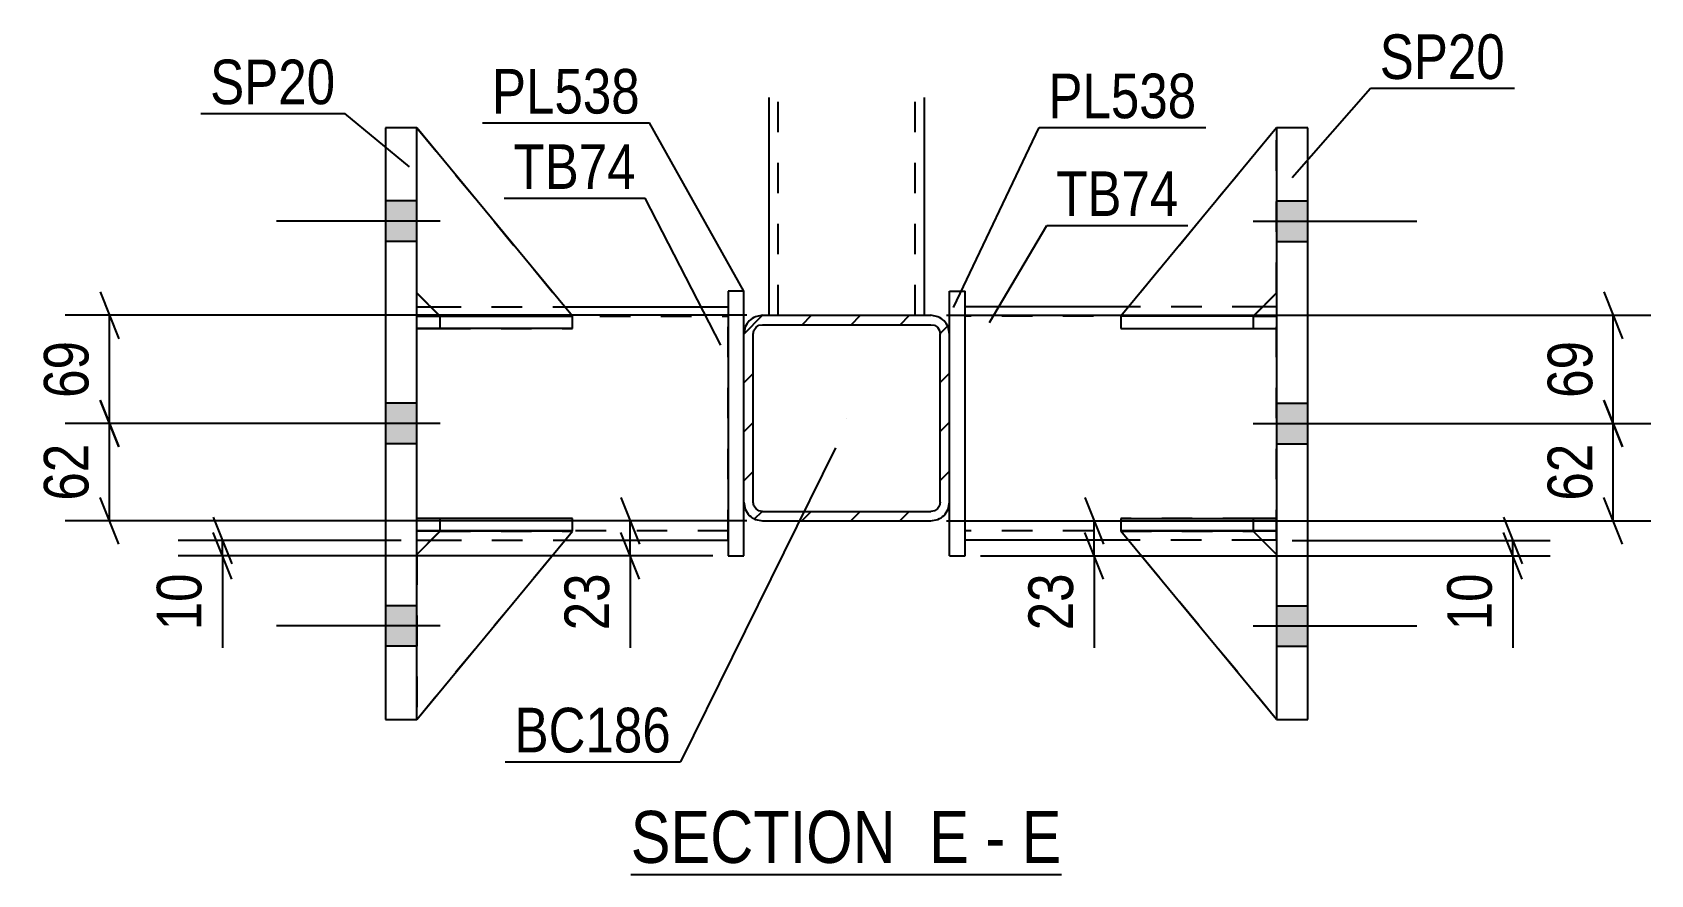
# Model space of a CAD drawing. Header units: millimetres. Extents: x 0 to 841, y 0 to 594.
# Drawn here: x 229.8 to 333.7, y 147.6 to 201.7 of the extents above; entities that cross this region are included whole.
import ezdxf

# ---------------------------------------------------------------- set-up
doc = ezdxf.new("R2010")
doc.units = ezdxf.units.MM
doc.linetypes.add('DXK_LINE_DOT2', pattern=[3.9198, 1.9599, -1.9599])
doc.linetypes.add('DXK_LINE_DOT3', pattern=[5.9187, 2.979, -0.9799, 0.9799, -0.9799])
doc.styles.add('Arial Narrow', font='ARIALN.TTF', dxfattribs={"height": 0.2})

# ---------------------------------------------------------------- blocks, each defined once
blk = doc.blocks.new('Unknown-318888822-16 - 6915')
at = {"color": 6, "linetype": 'Continuous'}
blk.add_line((268.25, 147.59), (295.9, 147.59), dxfattribs=at)
at = {"color": 0, "linetype": 'Continuous'}
for points in [[(286.36, 148.34), (286.36, 151.84), (268.25, 151.84), (268.25, 148.34)], [(289.97, 148.34), (289.97, 151.84), (287.41, 151.84), (287.41, 148.34)], [(292.29, 148.34), (292.29, 151.84), (291.02, 151.84), (291.02, 148.34)], [(295.9, 148.34), (295.9, 151.84), (293.34, 151.84), (293.34, 148.34)]]:
    blk.add_wipeout(points, dxfattribs=at)
at = {"color": 7, "linetype": 'Continuous', "style": 'Arial Narrow'}
for s, p in [('SECTION ', (268.25, 148.34)), ('E', (287.41, 148.34)), ('E', (293.34, 148.34)), ('-', (291.02, 148.34))]:
    blk.add_text(s, height=3.34, dxfattribs=at).set_placement(p)
blk = doc.blocks.new('Bolt-318888822-6994 - 6915')
at = {"linetype": 'Continuous'}
for points in [[(254.51, 188.26), (254.51, 190.86), (252.51, 190.86), (252.51, 188.26)], [(254.51, 175.26), (254.51, 177.86), (252.51, 177.86), (252.51, 175.26)], [(254.51, 162.26), (254.51, 164.86), (252.51, 164.86), (252.51, 162.26)]]:
    blk.add_hatch(color=1, dxfattribs=at).paths.add_polyline_path(points)
at = {"color": 1, "linetype": 'Continuous'}
for p, q in [((254.51, 190.86), (252.51, 190.86)), ((256.01, 189.56), (245.51, 189.56)), ((254.51, 188.26), (252.51, 188.26)), ((254.51, 177.86), (252.51, 177.86)), ((256.01, 176.56), (245.51, 176.56)), ((254.51, 175.26), (252.51, 175.26)), ((254.51, 164.86), (252.51, 164.86)), ((256.01, 163.56), (245.51, 163.56)), ((254.51, 162.26), (252.51, 162.26))]:
    blk.add_line(p, q, dxfattribs=at)
blk = doc.blocks.new('Part-318888822-7035 - 6915')
at = {"linetype": 'Continuous'}
h = blk.add_hatch(dxfattribs=at)
h.set_pattern_fill('', scale=0.7, style=0, pattern_type=0)
h.set_pattern_definition([(45, (276.7118, 183.511), (-1.57154, 1.57154), [])])
h.paths.add_polyline_path([(287.51, 183.51), (276.71, 183.51), (276.25, 183.42), (275.86, 183.16), (275.6, 182.77), (275.51, 182.31), (275.51, 171.51), (275.6, 171.05), (275.86, 170.66), (276.25, 170.4), (276.71, 170.31), (287.51, 170.31), (287.97, 170.4), (288.36, 170.66), (288.62, 171.05), (288.71, 171.51), (288.71, 182.31), (288.62, 182.77), (288.36, 183.16), (287.97, 183.42)])
h.paths.add_polyline_path([(288.07, 182.54), (288.11, 182.31), (288.11, 171.51), (288.07, 171.28), (287.94, 171.09), (287.74, 170.96), (287.51, 170.91), (276.71, 170.91), (276.48, 170.96), (276.29, 171.09), (276.16, 171.28), (276.11, 171.51), (276.11, 182.31), (276.16, 182.54), (276.29, 182.74), (276.48, 182.87), (276.71, 182.91), (287.51, 182.91), (287.74, 182.87), (287.94, 182.74)])
at = {"color": 2, "linetype": 'Continuous'}
for p, q in [((276.71, 183.51), (276.25, 183.42)), ((276.29, 182.74), (276.48, 182.87)), ((276.48, 182.87), (276.71, 182.91)), ((276.71, 183.51), (276.71, 183.51)), ((276.71, 183.51), (287.51, 183.51)), ((276.71, 182.91), (276.71, 182.91)), ((276.71, 182.91), (287.51, 182.91)), ((287.51, 183.51), (287.51, 183.51)), ((287.97, 183.42), (287.51, 183.51)), ((287.51, 182.91), (287.51, 182.91)), ((287.51, 182.91), (287.74, 182.87)), ((287.74, 182.87), (287.94, 182.74)), ((275.6, 182.77), (275.51, 182.31)), ((275.51, 182.31), (275.51, 182.31)), ((275.51, 171.51), (275.51, 182.31)), ((276.11, 182.31), (276.16, 182.54)), ((276.11, 182.31), (276.11, 182.31)), ((276.11, 171.51), (276.11, 182.31)), ((276.16, 182.54), (276.29, 182.74)), ((287.94, 182.74), (288.07, 182.54)), ((288.07, 182.54), (288.11, 182.31)), ((288.11, 182.31), (288.11, 182.31)), ((288.11, 171.51), (288.11, 182.31)), ((288.71, 182.31), (288.62, 182.77)), ((288.71, 182.31), (288.71, 182.31)), ((288.71, 171.51), (288.71, 182.31)), ((275.51, 171.51), (275.51, 171.51)), ((275.51, 171.51), (275.6, 171.05)), ((276.11, 171.51), (276.11, 171.51)), ((276.16, 171.28), (276.11, 171.51)), ((288.11, 171.51), (288.07, 171.28)), ((288.11, 171.51), (288.11, 171.51)), ((288.62, 171.05), (288.71, 171.51)), ((288.71, 171.51), (288.71, 171.51)), ((276.29, 171.09), (276.16, 171.28)), ((276.25, 170.4), (276.71, 170.31)), ((276.48, 170.96), (276.29, 171.09)), ((276.71, 170.91), (276.48, 170.96)), ((276.71, 170.91), (276.71, 170.91)), ((276.71, 170.91), (287.51, 170.91)), ((287.74, 170.96), (287.51, 170.91)), ((287.51, 170.91), (287.51, 170.91)), ((287.51, 170.31), (287.97, 170.4)), ((287.94, 171.09), (287.74, 170.96)), ((288.07, 171.28), (287.94, 171.09)), ((276.71, 170.31), (276.71, 170.31)), ((276.71, 170.31), (287.51, 170.31)), ((287.51, 170.31), (287.51, 170.31))]:
    blk.add_line(p, q, dxfattribs=at)
at = {"color": 7, "linetype": 'DXK_LINE_DOT3'}
blk.add_line((282.11, 176.91), (282.11, 176.91), dxfattribs=at)
at = {"color": 2, "linetype": 'Continuous'}
for centre, start, end in [((276.71, 182.31), 112.5, 157.5), ((287.51, 182.31), 22.5, 67.5), ((276.71, 171.51), 202.5, 247.5), ((287.51, 171.51), 292.5, 337.5)]:
    blk.add_arc(centre, 1.2, start, end, dxfattribs=at)
blk = doc.blocks.new('Part-318888822-7019 - 6915')
at = {"color": 2, "linetype": 'Continuous'}
for p, q in [((277.11, 197.51), (277.11, 183.51)), ((287.11, 183.51), (287.11, 197.51))]:
    blk.add_line(p, q, dxfattribs=at)
at = {"color": 7, "linetype": 'DXK_LINE_DOT2'}
for p, q in [((277.71, 183.51), (277.71, 197.51)), ((286.51, 183.51), (286.51, 197.51)), ((277.11, 183.51), (287.11, 183.51))]:
    blk.add_line(p, q, dxfattribs=at)
blk = doc.blocks.new('Part-318888822-7059 - 6915')
at = {"color": 2, "linetype": 'Continuous'}
for p, q in [((254.51, 184.06), (255.4, 184.06)), ((264.01, 184.06), (274.51, 184.06)), ((254.51, 169.06), (255.42, 169.06)), ((264.02, 169.06), (274.51, 169.06))]:
    blk.add_line(p, q, dxfattribs=at)
at = {"color": 7, "linetype": 'DXK_LINE_DOT2'}
for p, q in [((254.51, 169.06), (254.51, 184.06)), ((255.4, 184.06), (264.01, 184.06)), ((274.51, 169.06), (274.51, 184.06)), ((254.51, 183.46), (274.51, 183.46)), ((274.51, 169.66), (254.51, 169.66)), ((255.42, 169.06), (264.02, 169.06))]:
    blk.add_line(p, q, dxfattribs=at)
blk = doc.blocks.new('Bolt-318888822-6995 - 6915')
at = {"linetype": 'Continuous'}
for points in [[(311.71, 188.26), (311.71, 190.86), (309.71, 190.86), (309.71, 188.26)], [(311.71, 175.26), (311.71, 177.86), (309.71, 177.86), (309.71, 175.26)], [(311.71, 162.26), (311.71, 164.86), (309.71, 164.86), (309.71, 162.26)]]:
    blk.add_hatch(color=1, dxfattribs=at).paths.add_polyline_path(points)
at = {"color": 1, "linetype": 'Continuous'}
for p, q in [((309.71, 190.86), (311.71, 190.86)), ((308.21, 189.56), (318.71, 189.56)), ((309.71, 188.26), (311.71, 188.26)), ((309.71, 177.86), (311.71, 177.86)), ((308.21, 176.56), (318.71, 176.56)), ((309.71, 175.26), (311.71, 175.26)), ((309.71, 164.86), (311.71, 164.86)), ((308.21, 163.56), (318.71, 163.56)), ((309.71, 162.26), (311.71, 162.26))]:
    blk.add_line(p, q, dxfattribs=at)
blk = doc.blocks.new('Part-318888822-7044 - 6915')
at = {"color": 2, "linetype": 'Continuous'}
for p, q in [((300.21, 184.06), (289.71, 184.06)), ((309.71, 184.06), (308.82, 184.06)), ((300.2, 169.06), (289.71, 169.06)), ((309.71, 169.06), (308.8, 169.06))]:
    blk.add_line(p, q, dxfattribs=at)
at = {"color": 7, "linetype": 'DXK_LINE_DOT2'}
for p, q in [((289.71, 169.06), (289.71, 184.06)), ((308.82, 184.06), (300.21, 184.06)), ((309.71, 169.06), (309.71, 184.06)), ((309.71, 183.46), (289.71, 183.46)), ((309.71, 169.66), (289.71, 169.66)), ((308.8, 169.06), (300.2, 169.06))]:
    blk.add_line(p, q, dxfattribs=at)
blk = doc.blocks.new('Part-318888822-7049 - 6915')
at = {"color": 2, "linetype": 'Continuous'}
for p, q in [((288.71, 185.06), (289.71, 185.06)), ((288.71, 182.31), (288.71, 185.06)), ((289.71, 168.06), (289.71, 185.06)), ((288.71, 168.06), (288.71, 171.51)), ((288.71, 168.06), (289.71, 168.06))]:
    blk.add_line(p, q, dxfattribs=at)
at = {"color": 7, "linetype": 'DXK_LINE_DOT2'}
blk.add_line((288.71, 171.51), (288.71, 182.31), dxfattribs=at)
blk = doc.blocks.new('Part-318888822-7054 - 6915')
at = {"color": 2, "linetype": 'Continuous'}
for p, q in [((275.51, 185.06), (274.51, 185.06)), ((274.51, 185.06), (274.51, 168.06)), ((275.51, 182.31), (275.51, 185.06)), ((275.51, 168.06), (275.51, 171.51)), ((274.51, 168.06), (275.51, 168.06))]:
    blk.add_line(p, q, dxfattribs=at)
at = {"color": 7, "linetype": 'DXK_LINE_DOT2'}
blk.add_line((275.51, 171.51), (275.51, 182.31), dxfattribs=at)
blk = doc.blocks.new('Part-318888822-7061 - 6915')
at = {"color": 2, "linetype": 'Continuous'}
for p, q in [((299.71, 169.65), (299.71, 169.65)), ((308.21, 169.65), (299.71, 169.65)), ((309.71, 157.56), (299.71, 169.65)), ((308.21, 169.65), (308.21, 169.65)), ((308.21, 169.65), (309.71, 168.15))]:
    blk.add_line(p, q, dxfattribs=at)
at = {"color": 7, "linetype": 'DXK_LINE_DOT2'}
for p, q in [((299.71, 169.65), (308.21, 169.65)), ((309.71, 157.56), (299.71, 169.65)), ((308.21, 169.65), (309.71, 168.15)), ((309.71, 168.15), (309.71, 157.56))]:
    blk.add_line(p, q, dxfattribs=at)
blk = doc.blocks.new('Part-318888822-7063 - 6915')
at = {"color": 2, "linetype": 'Continuous'}
for p, q in [((309.71, 195.56), (299.71, 183.45)), ((309.71, 195.56), (309.71, 195.56)), ((309.71, 195.56), (309.71, 195.56)), ((308.22, 183.46), (309.71, 184.95)), ((300.96, 183.45), (299.71, 183.45)), ((299.71, 183.45), (299.71, 183.45))]:
    blk.add_line(p, q, dxfattribs=at)
at = {"color": 7, "linetype": 'DXK_LINE_DOT2'}
for p, q in [((309.71, 195.56), (299.71, 183.45)), ((309.71, 184.95), (309.71, 195.56)), ((308.21, 183.45), (309.71, 184.95)), ((308.21, 183.45), (299.71, 183.45)), ((308.21, 183.45), (300.96, 183.45)), ((308.21, 183.45), (308.22, 183.46)), ((308.21, 183.45), (308.21, 183.45))]:
    blk.add_line(p, q, dxfattribs=at)
blk = doc.blocks.new('Part-318888822-7066 - 6915')
at = {"color": 2, "linetype": 'Continuous'}
for p, q in [((299.71, 170.46), (309.71, 170.46)), ((299.71, 170.46), (299.71, 169.66)), ((309.71, 170.46), (309.71, 170.46)), ((309.71, 169.66), (309.71, 170.46)), ((309.71, 169.66), (299.71, 169.66))]:
    blk.add_line(p, q, dxfattribs=at)
at = {"color": 7, "linetype": 'DXK_LINE_DOT2'}
for p, q in [((308.21, 170.46), (299.71, 170.46)), ((309.71, 170.46), (308.21, 170.46)), ((308.21, 170.46), (308.21, 169.66)), ((309.71, 170.46), (309.71, 170.46)), ((299.71, 169.66), (308.21, 169.66)), ((308.21, 169.66), (309.71, 169.66))]:
    blk.add_line(p, q, dxfattribs=at)
blk = doc.blocks.new('Part-318888822-7067 - 6915')
at = {"color": 2, "linetype": 'Continuous'}
for p, q in [((299.72, 183.46), (299.71, 183.46)), ((299.71, 183.46), (299.71, 182.66)), ((309.71, 183.46), (300.96, 183.46)), ((309.71, 183.46), (309.71, 183.46)), ((309.71, 183.46), (309.71, 182.66)), ((299.71, 182.66), (309.71, 182.66))]:
    blk.add_line(p, q, dxfattribs=at)
at = {"color": 7, "linetype": 'DXK_LINE_DOT2'}
for p, q in [((300.96, 183.46), (299.72, 183.46)), ((308.21, 183.46), (299.72, 183.46)), ((308.21, 183.46), (309.71, 183.46)), ((308.21, 183.46), (308.21, 182.66)), ((309.71, 183.46), (309.71, 183.46)), ((299.71, 182.66), (308.21, 182.66)), ((308.21, 182.66), (309.71, 182.66))]:
    blk.add_line(p, q, dxfattribs=at)
blk = doc.blocks.new('Part-318888822-7069 - 6915')
at = {"color": 2, "linetype": 'Continuous'}
for p, q in [((256.01, 169.65), (254.51, 168.15)), ((254.51, 157.56), (264.51, 169.65)), ((264.51, 169.65), (256.01, 169.65)), ((256.01, 169.65), (256.01, 169.65)), ((264.51, 169.65), (264.51, 169.65))]:
    blk.add_line(p, q, dxfattribs=at)
at = {"color": 7, "linetype": 'DXK_LINE_DOT2'}
for p, q in [((254.51, 168.15), (256.01, 169.65)), ((254.51, 157.56), (264.51, 169.65)), ((256.01, 169.65), (264.51, 169.65)), ((254.51, 168.15), (254.51, 157.56))]:
    blk.add_line(p, q, dxfattribs=at)
blk = doc.blocks.new('Part-318888822-7071 - 6915')
at = {"color": 2, "linetype": 'Continuous'}
for p, q in [((254.51, 195.56), (254.51, 195.56)), ((254.51, 195.56), (254.51, 195.56)), ((264.51, 183.45), (254.51, 195.56)), ((256, 183.46), (254.51, 184.95)), ((263.26, 183.45), (264.51, 183.45)), ((264.51, 183.45), (264.51, 183.45))]:
    blk.add_line(p, q, dxfattribs=at)
at = {"color": 7, "linetype": 'DXK_LINE_DOT2'}
for p, q in [((254.51, 184.95), (254.51, 195.56)), ((254.51, 195.56), (264.51, 183.45)), ((256.01, 183.45), (254.51, 184.95)), ((256.01, 183.45), (256, 183.46)), ((264.51, 183.45), (256.01, 183.45)), ((256.01, 183.45), (256.01, 183.45)), ((256.01, 183.45), (263.26, 183.45))]:
    blk.add_line(p, q, dxfattribs=at)
blk = doc.blocks.new('Part-318888822-7074 - 6915')
at = {"color": 2, "linetype": 'Continuous'}
for p, q in [((254.51, 169.66), (254.51, 170.46)), ((264.51, 170.46), (254.51, 170.46)), ((264.51, 169.66), (264.51, 170.46)), ((264.51, 169.66), (254.51, 169.66)), ((254.51, 169.66), (254.51, 169.66))]:
    blk.add_line(p, q, dxfattribs=at)
at = {"color": 7, "linetype": 'DXK_LINE_DOT2'}
for p, q in [((256.01, 170.46), (254.51, 170.46)), ((256.01, 169.66), (256.01, 170.46)), ((264.51, 170.46), (256.01, 170.46)), ((254.51, 169.66), (256.01, 169.66)), ((256.01, 169.66), (264.51, 169.66))]:
    blk.add_line(p, q, dxfattribs=at)
blk = doc.blocks.new('Part-318888822-7075 - 6915')
at = {"color": 2, "linetype": 'Continuous'}
for p, q in [((254.51, 182.66), (254.51, 183.46)), ((254.51, 183.46), (263.26, 183.46)), ((264.51, 183.46), (264.5, 183.46)), ((264.51, 182.66), (264.51, 183.46)), ((264.51, 182.66), (254.51, 182.66)), ((254.51, 182.66), (254.51, 182.66))]:
    blk.add_line(p, q, dxfattribs=at)
at = {"color": 7, "linetype": 'DXK_LINE_DOT2'}
for p, q in [((256.01, 183.46), (254.51, 183.46)), ((256.01, 182.66), (256.01, 183.46)), ((256.01, 183.46), (264.5, 183.46)), ((254.51, 182.66), (256.01, 182.66)), ((256.01, 182.66), (264.51, 182.66))]:
    blk.add_line(p, q, dxfattribs=at)
blk = doc.blocks.new('Part-318888822-7080 - 6915')
at = {"color": 2, "linetype": 'Continuous'}
for p, q in [((309.71, 195.56), (309.71, 157.56)), ((311.71, 195.56), (309.71, 195.56)), ((311.71, 157.56), (311.71, 195.56)), ((309.71, 157.56), (311.71, 157.56))]:
    blk.add_line(p, q, dxfattribs=at)
blk = doc.blocks.new('Part-318888822-7085 - 6915')
at = {"color": 2, "linetype": 'Continuous'}
for p, q in [((252.51, 195.56), (252.51, 157.56)), ((254.51, 195.56), (252.51, 195.56)), ((254.51, 157.56), (254.51, 195.56)), ((252.51, 157.56), (254.51, 157.56))]:
    blk.add_line(p, q, dxfattribs=at)
blk = doc.blocks.new('StraightDimension-318888822-7194 - 6915')
at = {"color": 7, "linetype": 'Continuous'}
for p, q in [((241.44, 170.55), (242.64, 167.55)), ((242.64, 166.56), (241.44, 169.56)), ((253.51, 169.05), (239.19, 169.05)), ((242.04, 168.06), (242.04, 169.05)), ((273.51, 168.06), (239.19, 168.06)), ((242.04, 168.06), (242.04, 162.16)), ((242.04, 168.06), (242.04, 162.16))]:
    blk.add_line(p, q, dxfattribs=at)
at = {"color": 0}
blk.add_wipeout([(241.29, 167.54), (237.09, 167.54), (237.09, 162.68), (241.29, 162.68)], dxfattribs=at)
at = {"color": 3, "style": 'Arial Narrow'}
blk.add_text('10', height=2.863, rotation=90.0002, dxfattribs=at).set_placement((240.69, 163.28))
blk = doc.blocks.new('StraightDimension-318888822-7127 - 6915')
at = {"color": 7, "linetype": 'Continuous'}
for p, q in [((330.72, 185.01), (331.92, 182.01)), ((288.51, 183.51), (333.72, 183.51)), ((331.32, 176.56), (331.32, 183.51)), ((331.92, 175.06), (330.72, 178.06)), ((317.21, 176.56), (333.72, 176.56))]:
    blk.add_line(p, q, dxfattribs=at)
at = {"color": 0}
blk.add_wipeout([(330.57, 182.46), (326.37, 182.46), (326.37, 177.61), (330.57, 177.61)], dxfattribs=at)
at = {"color": 3, "style": 'Arial Narrow'}
blk.add_text('69', height=2.863, rotation=90.0002, dxfattribs=at).set_placement((329.97, 178.21))
blk = doc.blocks.new('StraightDimension-318888822-7215 - 6915')
at = {"color": 7, "linetype": 'Continuous'}
for p, q in [((297.39, 171.81), (298.59, 168.81)), ((288.51, 170.31), (300.39, 170.31)), ((298.59, 166.56), (297.39, 169.56)), ((297.99, 168.06), (297.99, 170.31)), ((290.71, 168.06), (300.39, 168.06)), ((297.99, 168.06), (297.99, 162.16)), ((297.99, 168.06), (297.99, 162.16))]:
    blk.add_line(p, q, dxfattribs=at)
at = {"color": 0}
blk.add_wipeout([(297.24, 167.54), (293.04, 167.54), (293.04, 162.68), (297.24, 162.68)], dxfattribs=at)
at = {"color": 3, "style": 'Arial Narrow'}
blk.add_text('23', height=2.863, rotation=90.0002, dxfattribs=at).set_placement((296.64, 163.28))
blk = doc.blocks.new('StraightDimension-318888822-7110 - 6915')
at = {"color": 7, "linetype": 'Continuous'}
for p, q in [((330.72, 178.06), (331.92, 175.06)), ((317.21, 176.56), (333.72, 176.56)), ((331.32, 170.31), (331.32, 176.56)), ((331.92, 168.81), (330.72, 171.81)), ((288.51, 170.31), (333.72, 170.31))]:
    blk.add_line(p, q, dxfattribs=at)
at = {"color": 0}
blk.add_wipeout([(330.57, 175.86), (326.37, 175.86), (326.37, 171.01), (330.57, 171.01)], dxfattribs=at)
at = {"color": 3, "style": 'Arial Narrow'}
blk.add_text('62', height=2.863, rotation=90.0002, dxfattribs=at).set_placement((329.97, 171.61))
blk = doc.blocks.new('StraightDimension-318888822-7146 - 6915')
at = {"color": 7, "linetype": 'Continuous'}
for p, q in [((234.19, 178.06), (235.39, 175.06)), ((247.01, 176.56), (231.94, 176.56)), ((234.79, 170.31), (234.79, 176.56)), ((235.39, 168.81), (234.19, 171.81)), ((275.71, 170.31), (231.94, 170.31))]:
    blk.add_line(p, q, dxfattribs=at)
at = {"color": 0}
blk.add_wipeout([(234.04, 175.86), (229.84, 175.86), (229.84, 171.01), (234.04, 171.01)], dxfattribs=at)
at = {"color": 3, "style": 'Arial Narrow'}
blk.add_text('62', height=2.863, rotation=90.0002, dxfattribs=at).set_placement((233.44, 171.61))
blk = doc.blocks.new('StraightDimension-318888822-7164 - 6915')
at = {"color": 7, "linetype": 'Continuous'}
for p, q in [((234.19, 185.01), (235.39, 182.01)), ((275.71, 183.51), (231.94, 183.51)), ((234.79, 176.56), (234.79, 183.51)), ((235.39, 175.06), (234.19, 178.06)), ((247.01, 176.56), (231.94, 176.56))]:
    blk.add_line(p, q, dxfattribs=at)
at = {"color": 0}
blk.add_wipeout([(234.04, 182.46), (229.84, 182.46), (229.84, 177.61), (234.04, 177.61)], dxfattribs=at)
at = {"color": 3, "style": 'Arial Narrow'}
blk.add_text('69', height=2.863, rotation=90.0002, dxfattribs=at).set_placement((233.44, 178.21))
blk = doc.blocks.new('StraightDimension-318888822-7184 - 6915')
at = {"color": 7, "linetype": 'Continuous'}
for p, q in [((324.27, 170.55), (325.47, 167.55)), ((325.47, 166.56), (324.27, 169.56)), ((310.71, 169.05), (327.27, 169.05)), ((324.87, 168.06), (324.87, 169.05)), ((290.71, 168.06), (327.27, 168.06)), ((324.87, 168.06), (324.87, 162.16)), ((324.87, 168.06), (324.87, 162.16))]:
    blk.add_line(p, q, dxfattribs=at)
at = {"color": 0}
blk.add_wipeout([(324.12, 167.54), (319.92, 167.54), (319.92, 162.68), (324.12, 162.68)], dxfattribs=at)
at = {"color": 3, "style": 'Arial Narrow'}
blk.add_text('10', height=2.863, rotation=90.0002, dxfattribs=at).set_placement((323.52, 163.28))
blk = doc.blocks.new('StraightDimension-318888822-7204 - 6915')
at = {"color": 7, "linetype": 'Continuous'}
for p, q in [((267.61, 171.81), (268.81, 168.81)), ((275.71, 170.31), (265.36, 170.31)), ((268.81, 166.56), (267.61, 169.56)), ((268.21, 168.06), (268.21, 170.31)), ((273.51, 168.06), (265.36, 168.06)), ((268.21, 168.06), (268.21, 162.16)), ((268.21, 168.06), (268.21, 162.16))]:
    blk.add_line(p, q, dxfattribs=at)
at = {"color": 0}
blk.add_wipeout([(267.46, 167.54), (263.26, 167.54), (263.26, 162.68), (267.46, 162.68)], dxfattribs=at)
at = {"color": 3, "style": 'Arial Narrow'}
blk.add_text('23', height=2.863, rotation=90.0002, dxfattribs=at).set_placement((266.86, 163.28))
blk = doc.blocks.new('Mark-318888822-7031 - 6915')
at = {"color": 30, "linetype": 'Continuous'}
for p in [(281.39, 174.99), (260.19, 154.84)]:
    blk.add_line(p, (271.44, 154.84), dxfattribs=at)
at = {"color": 0}
blk.add_wipeout([(270.84, 155.44), (270.84, 158.44), (260.79, 158.44), (260.79, 155.44)], dxfattribs=at)
blk.add_wipeout([(270.84, 155.44), (270.84, 158.44), (260.79, 158.44), (260.79, 155.44)], dxfattribs=at)
at = {"color": 3, "style": 'Arial Narrow'}
blk.add_text('BC186', height=2.863, dxfattribs=at).set_placement((260.79, 155.44))
blk = doc.blocks.new('Mark-318888822-7040 - 6915')
at = {"color": 30, "linetype": 'Continuous'}
for p, q in [((291.28, 183.05), (294.96, 189.29)), ((294.96, 189.29), (304.01, 189.29))]:
    blk.add_line(p, q, dxfattribs=at)
at = {"color": 0}
blk.add_wipeout([(303.41, 189.89), (303.41, 192.89), (295.56, 192.89), (295.56, 189.89)], dxfattribs=at)
blk.add_wipeout([(303.41, 189.89), (303.41, 192.89), (295.56, 192.89), (295.56, 189.89)], dxfattribs=at)
at = {"color": 3, "style": 'Arial Narrow'}
blk.add_text('TB74', height=2.863, dxfattribs=at).set_placement((295.56, 189.89))
blk = doc.blocks.new('Mark-318888822-7045 - 6915')
at = {"color": 30, "linetype": 'Continuous'}
for p, q in [((288.97, 184.01), (294.46, 195.57)), ((294.46, 195.57), (305.16, 195.57))]:
    blk.add_line(p, q, dxfattribs=at)
at = {"color": 0}
blk.add_wipeout([(304.56, 196.17), (304.56, 199.17), (295.06, 199.17), (295.06, 196.17)], dxfattribs=at)
blk.add_wipeout([(304.56, 196.17), (304.56, 199.17), (295.06, 199.17), (295.06, 196.17)], dxfattribs=at)
at = {"color": 3, "style": 'Arial Narrow'}
blk.add_text('PL538', height=2.863, dxfattribs=at).set_placement((295.06, 196.17))
blk = doc.blocks.new('Mark-318888822-7050 - 6915')
at = {"color": 30, "linetype": 'Continuous'}
for p in [(258.74, 195.87), (275.51, 185.06)]:
    blk.add_line(p, (269.45, 195.87), dxfattribs=at)
at = {"color": 0}
blk.add_wipeout([(268.85, 196.47), (268.85, 199.47), (259.34, 199.47), (259.34, 196.47)], dxfattribs=at)
blk.add_wipeout([(268.85, 196.47), (268.85, 199.47), (259.34, 199.47), (259.34, 196.47)], dxfattribs=at)
at = {"color": 3, "style": 'Arial Narrow'}
blk.add_text('PL538', height=2.863, dxfattribs=at).set_placement((259.34, 196.47))
blk = doc.blocks.new('Mark-318888822-7055 - 6915')
at = {"color": 30, "linetype": 'Continuous'}
for p in [(260.12, 191.03), (274.04, 181.6)]:
    blk.add_line(p, (269.17, 191.03), dxfattribs=at)
at = {"color": 0}
blk.add_wipeout([(268.57, 191.63), (268.57, 194.63), (260.72, 194.63), (260.72, 191.63)], dxfattribs=at)
blk.add_wipeout([(268.57, 191.63), (268.57, 194.63), (260.72, 194.63), (260.72, 191.63)], dxfattribs=at)
at = {"color": 3, "style": 'Arial Narrow'}
blk.add_text('TB74', height=2.863, dxfattribs=at).set_placement((260.72, 191.63))
blk = doc.blocks.new('Mark-318888822-7076 - 6915')
at = {"color": 30, "linetype": 'Continuous'}
for p, q in [((310.71, 192.36), (315.73, 198.09)), ((315.73, 198.09), (324.97, 198.09))]:
    blk.add_line(p, q, dxfattribs=at)
at = {"color": 0}
blk.add_wipeout([(324.37, 198.69), (324.37, 201.69), (316.33, 201.69), (316.33, 198.69)], dxfattribs=at)
blk.add_wipeout([(324.37, 198.69), (324.37, 201.69), (316.33, 201.69), (316.33, 198.69)], dxfattribs=at)
at = {"color": 3, "style": 'Arial Narrow'}
blk.add_text('SP20', height=2.863, dxfattribs=at).set_placement((316.33, 198.69))
blk = doc.blocks.new('Mark-318888822-7081 - 6915')
at = {"color": 30, "linetype": 'Continuous'}
for p in [(240.65, 196.47), (254.05, 193.04)]:
    blk.add_line(p, (249.89, 196.47), dxfattribs=at)
at = {"color": 0}
blk.add_wipeout([(249.29, 197.07), (249.29, 200.07), (241.25, 200.07), (241.25, 197.07)], dxfattribs=at)
blk.add_wipeout([(249.29, 197.07), (249.29, 200.07), (241.25, 200.07), (241.25, 197.07)], dxfattribs=at)
at = {"color": 3, "style": 'Arial Narrow'}
blk.add_text('SP20', height=2.863, dxfattribs=at).set_placement((241.25, 197.07))

msp = doc.modelspace()

# ---------------------------------------------------------------- block references
for name in ['Part-318888822-7019 - 6915', 'Part-318888822-7085 - 6915', 'Part-318888822-7071 - 6915', 'Part-318888822-7063 - 6915', 'Part-318888822-7080 - 6915', 'Bolt-318888822-6994 - 6915', 'Bolt-318888822-6995 - 6915', 'Part-318888822-7054 - 6915', 'Part-318888822-7049 - 6915', 'Part-318888822-7059 - 6915', 'Part-318888822-7044 - 6915', 'Part-318888822-7075 - 6915', 'Part-318888822-7035 - 6915', 'Part-318888822-7067 - 6915', 'Part-318888822-7074 - 6915', 'Part-318888822-7066 - 6915', 'Part-318888822-7069 - 6915', 'Part-318888822-7061 - 6915', 'Unknown-318888822-16 - 6915']:
    msp.add_blockref(name, (0, 0))

# ---------------------------------------------------------------- next in the draw order: block references
for name in ['Mark-318888822-7076 - 6915', 'Mark-318888822-7081 - 6915', 'StraightDimension-318888822-7127 - 6915', 'StraightDimension-318888822-7215 - 6915', 'StraightDimension-318888822-7194 - 6915']:
    msp.add_blockref(name, (0, 0))

# ---------------------------------------------------------------- next in the draw order: block references
for name in ['Mark-318888822-7040 - 6915', 'StraightDimension-318888822-7146 - 6915', 'StraightDimension-318888822-7110 - 6915']:
    msp.add_blockref(name, (0, 0))

# ---------------------------------------------------------------- next in the draw order: block references
for name in ['Mark-318888822-7045 - 6915', 'StraightDimension-318888822-7164 - 6915', 'StraightDimension-318888822-7204 - 6915', 'StraightDimension-318888822-7184 - 6915']:
    msp.add_blockref(name, (0, 0))

# ---------------------------------------------------------------- next in the draw order: block references
for name in ['Mark-318888822-7050 - 6915', 'Mark-318888822-7031 - 6915']:
    msp.add_blockref(name, (0, 0))

# ---------------------------------------------------------------- next in the draw order: block references
msp.add_blockref('Mark-318888822-7055 - 6915', (0, 0))

doc.saveas('drawing.dxf')
